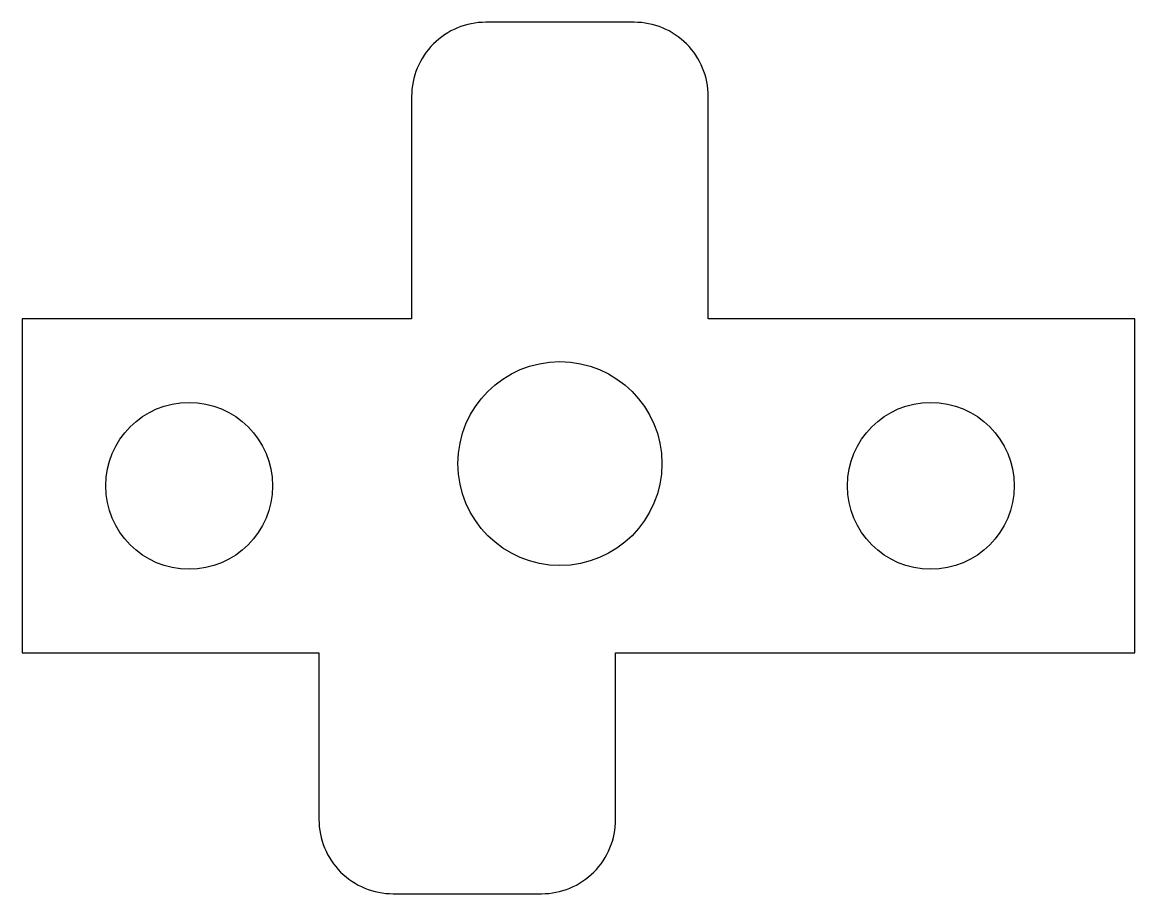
# Model space of a CAD drawing. Header units: millimetres. Extents: x 0 to 30, y -6.5 to 17.
import ezdxf

# ---------------------------------------------------------------- set-up
doc = ezdxf.new("R2010")
doc.units = ezdxf.units.MM

msp = doc.modelspace()

# ---------------------------------------------------------------- linework, layer by layer
msp.add_lwpolyline([(0, 0), (8, 0), (8, -4.5, 0.414214), (10, -6.5), (14, -6.5, 0.414214), (16, -4.5), (16, 0), (30, 0), (30, 9), (18.5, 9), (18.5, 15, 0.414214), (16.5, 17), (12.5, 17, 0.414214), (10.5, 15), (10.5, 9), (0, 9)], format="xyb", close=True)
for centre, radius in [((14.5, 5.099), 2.75), ((4.5, 4.5), 2.25), ((24.5, 4.5), 2.25)]:
    msp.add_circle(centre, radius)

doc.saveas('drawing.dxf')
